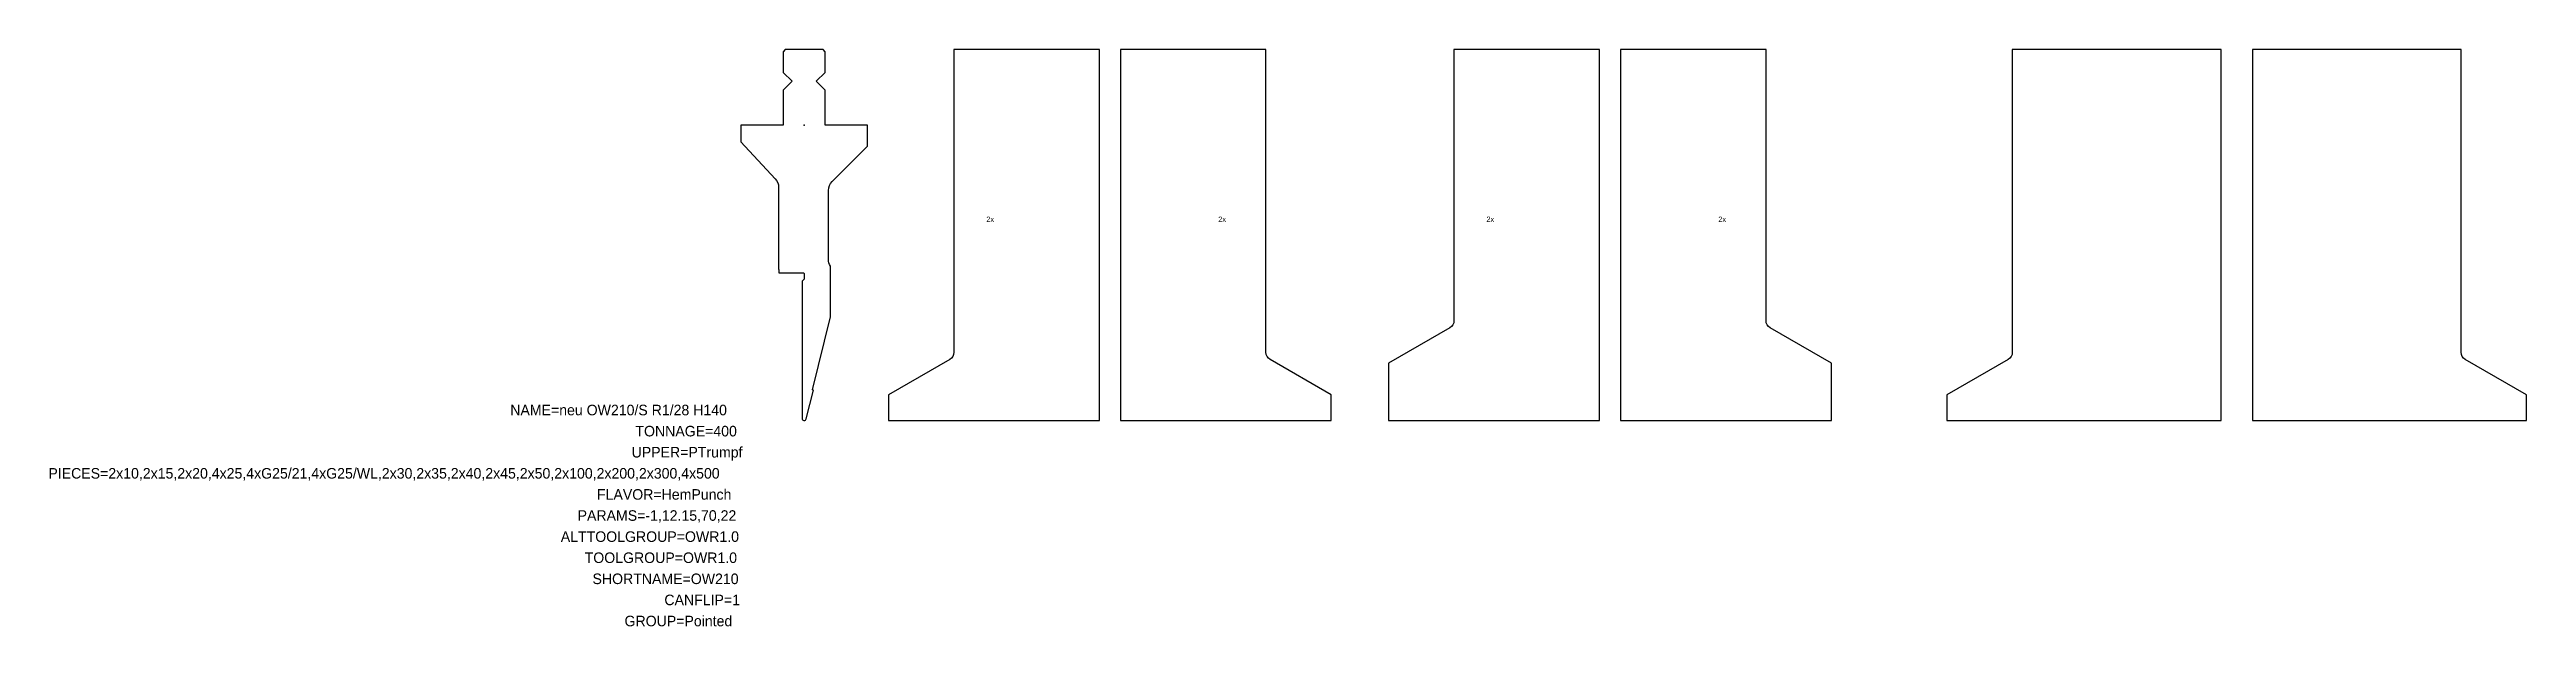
# Model space of a CAD drawing. Extents: x -328 to 847, y -98 to 176.
import ezdxf
from ezdxf.enums import TextEntityAlignment as Align

# ---------------------------------------------------------------- set-up
doc = ezdxf.new("R2010")
doc.units = 0
doc.layers.get('0').update_dxf_attribs({"color": 253, "linetype": 'CONTINUOUS'})
doc.layers.add('Layer01', color=7, linetype='CONTINUOUS')
doc.styles.add('Century Gothic', font='txt')

msp = doc.modelspace()

# ---------------------------------------------------------------- linework, layer by layer
at = {"color": 7}
msp.add_point((30, 140), dxfattribs=at)
at = {"layer": 'Layer01'}
for points in [[(24.25, 160.75), (20, 156.5), (20, 140), (0, 140), (0, 132), (16.238122, 114.586746, -0.189856), (17.85, 110.494756), (17.85, 71.5), (18, 71.5), (18, 70), (29.5, 70, -0.414214), (30, 69.5), (30, 67.207107, -0.198913), (29.853553, 66.853553), (29, 66), (29, 1, 0.884726), (30.970296, 0.758078), (34.357202, 14.342218), (33.872054, 14.463179), (42.5, 49.067979), (42.5, 73.098811, -0.147477), (41.5, 76.415436), (41.5, 109.014719, -0.198912), (43.257359, 113.257359), (60, 130), (60, 140), (40, 140), (40, 156.5), (35.75, 160.75), (40, 165), (40, 174.8), (39, 175.8), (21, 175.8), (20, 174.8), (20, 165)], [(170, 175.8), (101, 175.8), (101, 32.309401, -0.267949), (99, 28.8453), (70, 12.102142), (70, 0), (170, 0)], [(249, 32.309401), (249, 175.8), (180, 175.8), (180, 0), (280, 0), (280, 12.102142), (251, 28.845299, -0.267949)], [(407.18, 175.8), (338.18, 175.8), (338.18, 47.309403, -0.267949), (336.179999, 43.845299), (307.18, 27.102142), (307.18, 0), (407.18, 0)], [(486.18, 47.309402), (486.18, 175.8), (417.18, 175.8), (417.18, 0), (517.18, 0), (517.18, 27.102142), (488.180001, 43.845298, -0.267949)], [(701.99, 175.8), (602.99, 175.8), (602.99, 32.309401, -0.267949), (600.99, 28.8453), (571.99, 12.102142), (571.99, 0), (701.99, 0)], [(815.85, 32.309402), (815.85, 175.8), (716.85, 175.8), (716.85, 0), (846.85, 0), (846.85, 12.102142), (817.850001, 28.845298, -0.267949)]]:
    msp.add_lwpolyline(points, format="xyb", close=True, dxfattribs=at)

# ---------------------------------------------------------------- texts
at = {"layer": 'Layer01', "style": 'Century Gothic'}
for s, height, p in [('2x', 2.5, (116.400408, 96.623659)), ('2x', 2.5, (226.400408, 96.623659)), ('2x', 2.5, (353.580408, 96.623659)), ('2x', 2.5, (463.580408, 96.623659)), ('NAME=neu OW210/S R1/28 H140', 5, (-109.415364, 7.447315)), ('TONNAGE=400', 5, (-50.057784, -2.552685)), ('PIECES=2x10,2x15,2x20,4x25,4xG25/21,4xG25/WL,2x30,2x35,2x40,2x45,2x50,2x100,2x200,2x300,4x500', 5, (-328.480625, -22.552685)), ('UPPER=PTrumpf', 5, (-51.845683, -12.552685)), ('FLAVOR=HemPunch', 5, (-68.276683, -32.552685)), ('PARAMS=-1,12.15,70,22', 5, (-77.467709, -42.552685)), ('ALTTOOLGROUP=OWR1.0', 5, (-85.452073, -52.552685)), ('TOOLGROUP=OWR1.0', 5, (-74.123046, -62.552685)), ('SHORTNAME=OW210', 5, (-70.414684, -72.552685)), ('GROUP=Pointed', 5, (-55.210741, -92.552685)), ('CANFLIP=1', 5, (-36.318831, -82.552685))]:
    msp.add_text(s, height=height, dxfattribs=at).set_placement(p, align=Align.TOP_LEFT)

doc.saveas('drawing.dxf')
